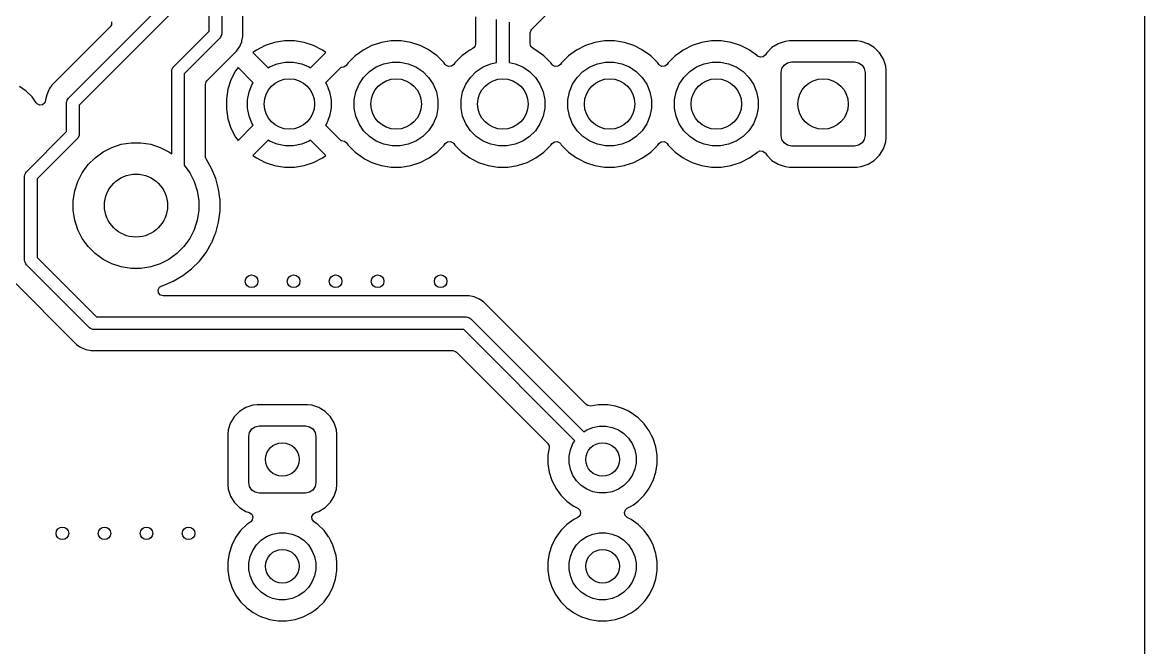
# Model space of a CAD drawing. Extents: x 103 to 241, y -131 to -73.
# Drawn here: x 214.55 to 241.25, y -113.22 to -98.34 of the extents above; entities that cross this region are included whole.
import ezdxf

# ---------------------------------------------------------------- set-up
doc = ezdxf.new("R2010")
doc.units = 0
doc.layers.add('BLACK', color=7, linetype='CONTINUOUS')

msp = doc.modelspace()

# ---------------------------------------------------------------- linework, layer by layer
at = {"layer": 'BLACK', "linetype": 'CONTINUOUS'}
for p, q in [((241.2495, -73.1245), (241.2495, -131.3755)), ((218.990002, -98.547866), (218.990002, -95.641909)), ((219.290002, -95.641909), (219.290002, -98.609998)), ((219.790502, -98.674067), (219.790502, -96.058071)), ((226.666818, -98.503127), (228.755273, -96.414672)), ((215.643934, -100.143934), (217.85, -97.937868)), ((218.106066, -98.106066), (215.9, -100.312132)), ((225.329499, -98.205929), (225.329499, -98.853911)), ((216.635966, -98.444087), (215.244727, -99.835325)), ((216.665222, -98.397659), (216.635966, -98.444087)), ((216.668961, -98.327889), (216.665222, -98.397659)), ((225.829999, -99.297659), (225.829999, -98.270001)), ((226.129999, -98.332133), (226.129999, -99.297659)), ((226.630499, -98.590808), (226.650184, -98.523769)), ((226.650184, -98.523769), (226.666818, -98.503127)), ((218.143934, -99.393934), (218.990002, -98.547866)), ((219.246068, -98.716064), (218.4, -99.562132)), ((219.264723, -98.693333), (219.246068, -98.716064)), ((219.28712, -98.639261), (219.264723, -98.693333)), ((219.290002, -98.609998), (219.28712, -98.639261)), ((219.765503, -98.799742), (219.769031, -98.782004)), ((219.769031, -98.782004), (219.790502, -98.674067)), ((220.781946, -98.782509), (220.54875, -98.819443)), ((221.01805, -98.782509), (220.781946, -98.782509)), ((221.251246, -98.819443), (221.01805, -98.782509)), ((223.321902, -98.782003), (223.08863, -98.818949)), ((223.321907, -98.782003), (223.321902, -98.782003)), ((223.558091, -98.782003), (223.321907, -98.782003)), ((223.558096, -98.782003), (223.558091, -98.782003)), ((223.791367, -98.818949), (223.558096, -98.782003)), ((226.630499, -98.853911), (226.630499, -98.590808)), ((228.401903, -98.782009), (228.168631, -98.818955)), ((228.401908, -98.782009), (228.401903, -98.782009)), ((228.638092, -98.782009), (228.401908, -98.782009)), ((228.638097, -98.782009), (228.638092, -98.782009)), ((228.871368, -98.818955), (228.638097, -98.782009)), ((230.941902, -98.782004), (230.70863, -98.81895)), ((230.941907, -98.782004), (230.941902, -98.782004)), ((231.178091, -98.782004), (230.941907, -98.782004)), ((231.178096, -98.782004), (231.178091, -98.782004)), ((231.411367, -98.81895), (231.178096, -98.782004)), ((232.697199, -98.792505), (232.530667, -98.847689)), ((232.697202, -98.792504), (232.697199, -98.792505)), ((232.79998, -98.782005), (232.697202, -98.792504)), ((232.799997, -98.782004), (232.79998, -98.782005)), ((234.400009, -98.782004), (232.799997, -98.782004)), ((234.502794, -98.792504), (234.400009, -98.782004)), ((234.502796, -98.792505), (234.502794, -98.792504)), ((234.666243, -98.846666), (234.502796, -98.792505)), ((218.936819, -99.733127), (219.645274, -99.024672)), ((219.645274, -99.024672), (219.645279, -99.024667)), ((219.645279, -99.024667), (219.716467, -98.918125)), ((219.716467, -98.918125), (219.717174, -98.91642)), ((219.717174, -98.91642), (219.734537, -98.8745)), ((219.734537, -98.8745), (219.765503, -98.799742)), ((220.113828, -98.999593), (220.030892, -99.059849)), ((220.030892, -99.059849), (220.39445, -99.423407)), ((220.324195, -98.892406), (220.113828, -98.999593)), ((220.54875, -98.819443), (220.324195, -98.892406)), ((221.4758, -98.892406), (221.251245, -98.819443)), ((221.251245, -98.819443), (221.251246, -98.819443)), ((221.405545, -99.423406), (221.769103, -99.059849)), ((221.686172, -98.999596), (221.4758, -98.892406)), ((221.769102, -99.059847), (221.686172, -98.999596)), ((221.769103, -99.059849), (221.769102, -99.059847)), ((222.653565, -98.99916), (222.564531, -99.063848)), ((222.864002, -98.891936), (222.653565, -98.99916)), ((223.08863, -98.818949), (222.864002, -98.891936)), ((224.015995, -98.891936), (223.791367, -98.818949)), ((224.217724, -98.994723), (224.015995, -98.891936)), ((224.226432, -98.99916), (224.217724, -98.994723)), ((224.417509, -99.137986), (224.226432, -98.99916)), ((225.125479, -99.048629), (225.002489, -99.137987)), ((225.193568, -98.999159), (225.125479, -99.048629)), ((225.261795, -98.964395), (225.193568, -98.999159)), ((225.309814, -98.92095), (225.261795, -98.964395)), ((225.329499, -98.853911), (225.309814, -98.92095)), ((226.647407, -98.91642), (226.630499, -98.853911)), ((226.698203, -98.964395), (226.647407, -98.91642)), ((226.766429, -98.999159), (226.698203, -98.964395)), ((226.766431, -98.99916), (226.766429, -98.999159)), ((226.766432, -98.999161), (226.766431, -98.99916)), ((226.957509, -99.137987), (226.766432, -98.999161)), ((227.650047, -99.059847), (227.54249, -99.137992)), ((227.733566, -98.999166), (227.650047, -99.059847)), ((227.944003, -98.891942), (227.733566, -98.999166)), ((228.168631, -98.818955), (227.944003, -98.891942)), ((229.095996, -98.891942), (228.871368, -98.818955)), ((229.297713, -98.994723), (229.095996, -98.891942)), ((229.306433, -98.999166), (229.297713, -98.994723)), ((229.49751, -99.137992), (229.306433, -98.999166)), ((230.205479, -99.048629), (230.082489, -99.137987)), ((230.273565, -98.999161), (230.205479, -99.048629)), ((230.484002, -98.891937), (230.273565, -98.999161)), ((230.70863, -98.81895), (230.484002, -98.891937)), ((231.635995, -98.891937), (231.411367, -98.81895)), ((231.837722, -98.994723), (231.635995, -98.891937)), ((231.846432, -98.999161), (231.837722, -98.994723)), ((232.037509, -99.137987), (231.846432, -98.999161)), ((232.381341, -98.939793), (232.257286, -99.063848)), ((232.530662, -98.847691), (232.381341, -98.939793)), ((232.530667, -98.847689), (232.530662, -98.847691)), ((234.66933, -98.847689), (234.666243, -98.846666)), ((234.669335, -98.847691), (234.66933, -98.847689)), ((234.692887, -98.862218), (234.669335, -98.847691)), ((234.818655, -98.939792), (234.692887, -98.862218)), ((234.942711, -99.063848), (234.818655, -98.939792)), ((220.428601, -99.400588), (220.609713, -99.325569)), ((220.609713, -99.325569), (220.801981, -99.287324)), ((220.801981, -99.287324), (220.998015, -99.287324)), ((220.998015, -99.287324), (221.190283, -99.325569)), ((221.190283, -99.325569), (221.371395, -99.400588)), ((222.295481, -99.304993), (222.252446, -99.364225)), ((222.462486, -99.137988), (222.295481, -99.304993)), ((222.462487, -99.137988), (222.462486, -99.137988)), ((222.462489, -99.137986), (222.462487, -99.137988)), ((222.564531, -99.063848), (222.462489, -99.137986)), ((222.968602, -99.400582), (223.149714, -99.325563)), ((223.149714, -99.325563), (223.341982, -99.287318)), ((223.341982, -99.287318), (223.538016, -99.287318)), ((223.538016, -99.287318), (223.730284, -99.325563)), ((223.730284, -99.325563), (223.911396, -99.400582)), ((224.584516, -99.304993), (224.417509, -99.137986)), ((224.609681, -99.33963), (224.584516, -99.304993)), ((224.835481, -99.304994), (224.810316, -99.339631)), ((225.002486, -99.137989), (224.835481, -99.304994)), ((225.002487, -99.137989), (225.002486, -99.137989)), ((225.002489, -99.137987), (225.002487, -99.137989)), ((225.508602, -99.400583), (225.689714, -99.325564)), ((225.689714, -99.325564), (225.829999, -99.297659)), ((226.129999, -99.297659), (226.270284, -99.325564)), ((226.270284, -99.325564), (226.451396, -99.400583)), ((227.124516, -99.304994), (226.957509, -99.137987)), ((227.149681, -99.339631), (227.124516, -99.304994)), ((227.375482, -99.304999), (227.350318, -99.339635)), ((227.542487, -99.137994), (227.375482, -99.304999)), ((227.542488, -99.137994), (227.542487, -99.137994)), ((227.54249, -99.137992), (227.542488, -99.137994)), ((228.048603, -99.400588), (228.229715, -99.325569)), ((228.229715, -99.325569), (228.421983, -99.287324)), ((228.421983, -99.287324), (228.618017, -99.287324)), ((228.618017, -99.287324), (228.810285, -99.325569)), ((228.810285, -99.325569), (228.991397, -99.400588)), ((229.664517, -99.304999), (229.49751, -99.137992)), ((229.689686, -99.339642), (229.664517, -99.304999)), ((229.915481, -99.304994), (229.890314, -99.339634)), ((230.082486, -99.137989), (229.915481, -99.304994)), ((230.082487, -99.137989), (230.082486, -99.137989)), ((230.082489, -99.137987), (230.082487, -99.137989)), ((230.588602, -99.400583), (230.769714, -99.325564)), ((230.769714, -99.325564), (230.961982, -99.287319)), ((230.961982, -99.287319), (231.158016, -99.287319)), ((231.158016, -99.287319), (231.350284, -99.325564)), ((231.350284, -99.325564), (231.531396, -99.400583)), ((232.037514, -99.137992), (232.037509, -99.137987)), ((232.041213, -99.141151), (232.037514, -99.137992)), ((232.04124, -99.141118), (232.041213, -99.141151)), ((232.042493, -99.142263), (232.04124, -99.141118)), ((232.106575, -99.170107), (232.042493, -99.142263)), ((232.175538, -99.158886), (232.106575, -99.170107)), ((232.227486, -99.112162), (232.175538, -99.158886)), ((232.257286, -99.063848), (232.227486, -99.112162)), ((232.673222, -99.355727), (232.754328, -99.301534)), ((232.754328, -99.301534), (232.849999, -99.282504)), ((232.849999, -99.282504), (234.349999, -99.282504)), ((234.349999, -99.282504), (234.44567, -99.301534)), ((234.44567, -99.301534), (234.526776, -99.355727)), ((235.034813, -99.21317), (234.942711, -99.063848)), ((235.089998, -99.379707), (235.034813, -99.21317)), ((218.1, -99.5), (218.102882, -99.470736)), ((218.1, -101.469174), (218.1, -99.5)), ((218.102882, -99.470736), (218.116925, -99.436833)), ((218.116925, -99.436833), (218.125279, -99.416665)), ((218.125279, -99.416665), (218.143934, -99.393934)), ((218.4, -99.562132), (218.4, -101.738753)), ((219.617082, -99.496339), (219.509895, -99.706706)), ((219.677338, -99.413403), (219.617082, -99.496339)), ((220.040896, -99.77696), (219.677338, -99.413403)), ((220.39445, -99.423407), (220.428601, -99.400588)), ((221.371395, -99.400588), (221.405545, -99.423406)), ((222.122656, -99.413402), (221.759098, -99.776959)), ((222.142402, -99.414956), (222.122656, -99.413402)), ((222.197115, -99.40689), (222.142402, -99.414956)), ((222.252446, -99.364225), (222.197115, -99.40689)), ((222.666989, -99.64811), (222.805606, -99.509493)), ((222.805606, -99.509493), (222.968602, -99.400582)), ((223.911396, -99.400582), (224.074392, -99.509493)), ((224.074392, -99.509493), (224.213009, -99.64811)), ((224.623577, -99.355667), (224.609681, -99.33963)), ((224.685371, -99.388274), (224.623577, -99.355667)), ((224.754985, -99.382296), (224.685371, -99.388274)), ((224.810316, -99.339631), (224.754985, -99.382296)), ((225.206989, -99.648111), (225.345606, -99.509494)), ((225.345606, -99.509494), (225.508602, -99.400583)), ((226.451396, -99.400583), (226.614392, -99.509494)), ((226.614392, -99.509494), (226.753009, -99.648111)), ((227.149683, -99.339634), (227.149681, -99.339631)), ((227.163579, -99.355671), (227.149683, -99.339634)), ((227.225374, -99.388278), (227.163579, -99.355671)), ((227.294987, -99.3823), (227.225374, -99.388278)), ((227.350318, -99.339635), (227.294987, -99.3823)), ((227.74699, -99.648116), (227.885607, -99.509499)), ((227.885607, -99.509499), (228.048603, -99.400588)), ((228.991397, -99.400588), (229.154393, -99.509499)), ((229.154393, -99.509499), (229.29301, -99.648116)), ((229.703575, -99.35567), (229.689686, -99.339642)), ((229.76537, -99.388277), (229.703575, -99.35567)), ((229.834983, -99.382299), (229.76537, -99.388277)), ((229.890314, -99.339634), (229.834983, -99.382299)), ((230.286989, -99.648111), (230.425606, -99.509494)), ((230.425606, -99.509494), (230.588602, -99.400583)), ((231.531396, -99.400583), (231.694392, -99.509494)), ((231.694392, -99.509494), (231.833009, -99.648111)), ((232.599999, -99.532504), (232.619029, -99.436833)), ((232.599999, -101.032504), (232.599999, -99.532504)), ((232.619029, -99.436833), (232.673222, -99.355727)), ((234.526776, -99.355727), (234.580969, -99.436833)), ((234.580969, -99.436833), (234.599999, -99.532504)), ((234.599999, -99.532504), (234.599999, -101.032504)), ((235.100498, -99.482496), (235.089998, -99.379707)), ((235.100499, -101.082513), (235.100498, -99.482496)), ((214.637781, -99.97286), (214.47392, -99.863371)), ((215.244721, -99.835332), (215.191711, -99.914668)), ((215.244727, -99.835325), (215.244721, -99.835332)), ((218.9005, -99.820808), (218.920185, -99.753769)), ((218.9005, -101.524523), (218.9005, -99.820808)), ((218.920185, -99.753769), (218.936819, -99.733127)), ((219.509895, -99.706706), (219.436932, -99.931261)), ((219.943058, -99.992224), (220.018077, -99.811112)), ((220.018077, -99.811112), (220.040896, -99.77696)), ((221.759098, -99.776959), (221.781919, -99.811112)), ((221.781919, -99.811112), (221.856938, -99.992224)), ((222.483059, -99.992218), (222.558078, -99.811106)), ((222.558078, -99.811106), (222.666989, -99.64811)), ((224.213009, -99.64811), (224.32192, -99.811106)), ((224.32192, -99.811106), (224.396939, -99.992218)), ((225.023059, -99.992219), (225.098078, -99.811107)), ((225.098078, -99.811107), (225.206989, -99.648111)), ((226.753009, -99.648111), (226.86192, -99.811107)), ((226.86192, -99.811107), (226.936939, -99.992219)), ((227.56306, -99.992224), (227.638079, -99.811112)), ((227.638079, -99.811112), (227.74699, -99.648116)), ((229.29301, -99.648116), (229.401921, -99.811112)), ((229.401921, -99.811112), (229.47694, -99.992224)), ((230.103059, -99.992219), (230.178078, -99.811107)), ((230.178078, -99.811107), (230.286989, -99.648111)), ((231.833009, -99.648111), (231.94192, -99.811107)), ((231.94192, -99.811107), (232.016939, -99.992219)), ((214.637785, -99.972863), (214.637781, -99.97286)), ((214.777136, -100.112214), (214.637785, -99.972863)), ((214.777139, -100.112218), (214.777136, -100.112214)), ((214.872398, -100.254782), (214.777139, -100.112218)), ((215.124497, -100.060261), (215.099499, -100.185928)), ((215.124499, -100.060255), (215.124497, -100.060261)), ((215.173534, -99.941874), (215.124499, -100.060255)), ((215.191712, -99.914669), (215.173534, -99.941874)), ((215.191711, -99.914668), (215.191712, -99.914669)), ((219.436932, -99.931261), (219.399998, -100.164456)), ((219.904813, -100.184492), (219.943058, -99.992224)), ((221.856938, -99.992224), (221.895183, -100.184492)), ((222.444814, -100.184486), (222.483059, -99.992218)), ((224.396939, -99.992218), (224.435184, -100.184486)), ((224.984814, -100.184487), (225.023059, -99.992219)), ((226.936939, -99.992219), (226.975184, -100.184487)), ((227.524815, -100.184492), (227.56306, -99.992224)), ((229.47694, -99.992224), (229.515185, -100.184492)), ((230.064814, -100.184487), (230.103059, -99.992219)), ((232.016939, -99.992219), (232.055184, -100.184487)), ((214.894297, -100.279604), (214.872398, -100.254782)), ((214.957853, -100.308629), (214.894297, -100.279604)), ((215.027011, -100.298685), (214.957853, -100.308629)), ((215.079815, -100.25293), (215.027011, -100.298685)), ((215.097742, -100.191876), (215.079815, -100.25293)), ((215.098903, -100.191991), (215.097742, -100.191876)), ((215.099499, -100.185928), (215.098903, -100.191991)), ((215.6, -100.25), (215.602882, -100.220736)), ((215.6, -100.937868), (215.6, -100.25)), ((215.602882, -100.220736), (215.614789, -100.191991)), ((215.614789, -100.191991), (215.625279, -100.166665)), ((215.625279, -100.166665), (215.643934, -100.143934)), ((215.9, -100.312132), (215.9, -101)), ((219.399998, -100.164456), (219.399998, -100.400561)), ((219.904813, -100.380526), (219.904813, -100.184492)), ((219.943058, -100.572794), (219.904813, -100.380526)), ((221.895183, -100.380526), (221.856938, -100.572794)), ((221.895183, -100.184492), (221.895183, -100.380526)), ((222.444814, -100.38052), (222.444814, -100.184486)), ((222.483059, -100.572788), (222.444814, -100.38052)), ((224.435184, -100.38052), (224.396939, -100.572788)), ((224.435184, -100.184486), (224.435184, -100.38052)), ((224.984814, -100.380521), (224.984814, -100.184487)), ((225.023059, -100.572789), (224.984814, -100.380521)), ((226.975184, -100.380521), (226.936939, -100.572789)), ((226.975184, -100.184487), (226.975184, -100.380521)), ((227.524815, -100.380526), (227.524815, -100.184492)), ((227.56306, -100.572794), (227.524815, -100.380526)), ((229.515185, -100.380526), (229.47694, -100.572794)), ((229.515185, -100.184492), (229.515185, -100.380526)), ((230.064814, -100.380521), (230.064814, -100.184487)), ((230.103059, -100.572789), (230.064814, -100.380521)), ((232.055184, -100.380521), (232.016939, -100.572789)), ((232.055184, -100.184487), (232.055184, -100.380521)), ((219.399998, -100.400561), (219.436932, -100.633756)), ((219.436932, -100.633756), (219.509895, -100.858311)), ((220.018077, -100.753906), (219.943058, -100.572794)), ((221.856938, -100.572794), (221.781919, -100.753906)), ((222.558078, -100.7539), (222.483059, -100.572788)), ((224.396939, -100.572788), (224.32192, -100.7539)), ((225.098078, -100.753901), (225.023059, -100.572789)), ((226.936939, -100.572789), (226.86192, -100.753901)), ((227.638079, -100.753906), (227.56306, -100.572794)), ((229.47694, -100.572794), (229.401921, -100.753906)), ((230.178078, -100.753901), (230.103059, -100.572789)), ((232.016939, -100.572789), (231.94192, -100.753901)), ((219.509895, -100.858311), (219.617085, -101.068683)), ((219.677338, -101.151614), (220.040895, -100.788056)), ((220.040895, -100.788056), (220.018077, -100.753906)), ((221.781919, -100.753906), (221.759099, -100.788057)), ((221.759099, -100.788057), (222.122655, -101.151613)), ((222.666989, -100.916896), (222.558078, -100.7539)), ((222.805606, -101.055513), (222.666989, -100.916896)), ((224.213009, -100.916896), (224.074392, -101.055513)), ((224.32192, -100.7539), (224.213009, -100.916896)), ((225.206989, -100.916897), (225.098078, -100.753901)), ((225.345606, -101.055514), (225.206989, -100.916897)), ((226.753009, -100.916897), (226.614392, -101.055514)), ((226.86192, -100.753901), (226.753009, -100.916897)), ((227.74699, -100.916902), (227.638079, -100.753906)), ((227.885607, -101.055519), (227.74699, -100.916902)), ((229.29301, -100.916902), (229.154393, -101.055519)), ((229.401921, -100.753906), (229.29301, -100.916902)), ((230.286989, -100.916897), (230.178078, -100.753901)), ((230.425606, -101.055514), (230.286989, -100.916897)), ((231.833009, -100.916897), (231.694392, -101.055514)), ((231.94192, -100.753901), (231.833009, -100.916897)), ((214.643934, -101.893934), (215.6, -100.937868)), ((215.856066, -101.106066), (214.9, -102.062132)), ((215.874721, -101.083335), (215.856066, -101.106066)), ((215.893474, -101.03806), (215.874721, -101.083335)), ((215.897118, -101.029264), (215.893474, -101.03806)), ((215.9, -101), (215.897118, -101.029264)), ((219.617085, -101.068683), (219.677336, -101.151613)), ((219.677336, -101.151613), (219.677338, -101.151614)), ((220.394448, -101.141609), (220.030891, -101.505167)), ((220.428601, -101.16443), (220.394448, -101.141609)), ((220.609713, -101.239449), (220.428601, -101.16443)), ((221.371395, -101.16443), (221.190283, -101.239449)), ((221.405546, -101.14161), (221.371395, -101.16443)), ((221.769103, -101.505167), (221.405546, -101.14161)), ((222.122655, -101.151613), (222.142407, -101.150059)), ((222.142407, -101.150059), (222.210785, -101.164423)), ((222.210785, -101.164423), (222.252453, -101.200789)), ((222.968602, -101.164424), (222.805606, -101.055513)), ((223.149714, -101.239443), (222.968602, -101.164424)), ((223.911396, -101.164424), (223.730284, -101.239443)), ((224.074392, -101.055513), (223.911396, -101.164424)), ((224.60968, -101.225377), (224.665007, -101.182712)), ((224.665007, -101.182712), (224.73462, -101.176731)), ((224.73462, -101.176731), (224.796416, -101.209335)), ((225.508602, -101.164425), (225.345606, -101.055514)), ((225.689714, -101.239444), (225.508602, -101.164425)), ((226.451396, -101.164425), (226.270284, -101.239444)), ((226.614392, -101.055514), (226.451396, -101.164425)), ((227.149678, -101.225381), (227.205005, -101.182714)), ((227.205005, -101.182714), (227.274618, -101.176733)), ((227.274618, -101.176733), (227.336414, -101.209337)), ((228.048603, -101.16443), (227.885607, -101.055519)), ((228.229715, -101.239449), (228.048603, -101.16443)), ((228.991397, -101.16443), (228.810285, -101.239449)), ((229.154393, -101.055519), (228.991397, -101.16443)), ((229.689684, -101.225379), (229.745011, -101.182714)), ((229.745011, -101.182714), (229.814625, -101.176734)), ((229.814625, -101.176734), (229.87642, -101.20934)), ((230.588602, -101.164425), (230.425606, -101.055514)), ((230.769714, -101.239444), (230.588602, -101.164425)), ((231.531396, -101.164425), (231.350284, -101.239444)), ((231.694392, -101.055514), (231.531396, -101.164425)), ((232.619029, -101.128175), (232.599999, -101.032504)), ((232.673222, -101.209281), (232.619029, -101.128175)), ((234.580969, -101.128175), (234.526776, -101.209281)), ((234.599999, -101.032504), (234.580969, -101.128175)), ((235.034813, -101.351838), (235.089998, -101.185301)), ((235.089998, -101.185301), (235.100499, -101.082513)), ((216.275828, -101.559391), (216.466252, -101.42104)), ((216.466252, -101.42104), (216.675975, -101.314181)), ((216.675975, -101.314181), (216.899832, -101.241445)), ((216.899832, -101.241445), (217.132311, -101.204624)), ((217.132311, -101.204624), (217.367689, -101.204624)), ((217.367689, -101.204624), (217.600168, -101.241445)), ((217.600168, -101.241445), (217.824025, -101.314181)), ((217.824025, -101.314181), (218.033748, -101.42104)), ((218.033748, -101.42104), (218.1, -101.469174)), ((220.801981, -101.277694), (220.609713, -101.239449)), ((220.998015, -101.277694), (220.801981, -101.277694)), ((221.190283, -101.239449), (220.998015, -101.277694)), ((222.252453, -101.200789), (222.295482, -101.260013)), ((222.295482, -101.260013), (222.462489, -101.42702)), ((222.462489, -101.42702), (222.653566, -101.565846)), ((223.341982, -101.277688), (223.149714, -101.239443)), ((223.538016, -101.277688), (223.341982, -101.277688)), ((223.730284, -101.239443), (223.538016, -101.277688)), ((224.226432, -101.565846), (224.417509, -101.42702)), ((224.417509, -101.42702), (224.584516, -101.260013)), ((224.584516, -101.260013), (224.60968, -101.225377)), ((224.796416, -101.209335), (224.810315, -101.225375)), ((224.810315, -101.225375), (224.83548, -101.260012)), ((224.83548, -101.260012), (224.835482, -101.260014)), ((224.835482, -101.260014), (225.002489, -101.427021)), ((225.002489, -101.427021), (225.193566, -101.565847)), ((225.881982, -101.277689), (225.689714, -101.239444)), ((226.078016, -101.277689), (225.881982, -101.277689)), ((226.270284, -101.239444), (226.078016, -101.277689)), ((226.766432, -101.565847), (226.957509, -101.427021)), ((226.957509, -101.427021), (227.124516, -101.260014)), ((227.124516, -101.260014), (227.149678, -101.225381)), ((227.336414, -101.209337), (227.350314, -101.225378)), ((227.350314, -101.225378), (227.36919, -101.251357)), ((227.36919, -101.251357), (227.375483, -101.260019)), ((227.375483, -101.260019), (227.54249, -101.427026)), ((227.54249, -101.427026), (227.733567, -101.565852)), ((228.421983, -101.277694), (228.229715, -101.239449)), ((228.618017, -101.277694), (228.421983, -101.277694)), ((228.810285, -101.239449), (228.618017, -101.277694)), ((229.306433, -101.565852), (229.49751, -101.427026)), ((229.49751, -101.427026), (229.664517, -101.260019)), ((229.664517, -101.260019), (229.689684, -101.225379)), ((229.87642, -101.20934), (229.890315, -101.225375)), ((229.890315, -101.225375), (229.915482, -101.260014)), ((229.915482, -101.260014), (230.082489, -101.427021)), ((230.082489, -101.427021), (230.273566, -101.565847)), ((230.961982, -101.277689), (230.769714, -101.239444)), ((231.158016, -101.277689), (230.961982, -101.277689)), ((231.350284, -101.239444), (231.158016, -101.277689)), ((231.846432, -101.565847), (232.037509, -101.427021)), ((232.037509, -101.427021), (232.037515, -101.427015)), ((232.037515, -101.427015), (232.04122, -101.423852)), ((232.04122, -101.423852), (232.042783, -101.425683)), ((232.042783, -101.425683), (232.095291, -101.396843)), ((232.095291, -101.396843), (232.164995, -101.401656)), ((232.164995, -101.401656), (232.221031, -101.443389)), ((232.221031, -101.443389), (232.227486, -101.452846)), ((232.227486, -101.452846), (232.257286, -101.501159)), ((232.754328, -101.263474), (232.673222, -101.209281)), ((232.849999, -101.282504), (232.754328, -101.263474)), ((234.349999, -101.282504), (232.849999, -101.282504)), ((234.44567, -101.263474), (234.349999, -101.282504)), ((234.526776, -101.209281), (234.44567, -101.263474)), ((234.942711, -101.50116), (235.034813, -101.351838)), ((215.97104, -101.916252), (216.109391, -101.725828)), ((216.109391, -101.725828), (216.275828, -101.559391)), ((218.905523, -101.559458), (218.9005, -101.524523)), ((218.912963, -101.571035), (218.905523, -101.559458)), ((218.917113, -101.586522), (218.912963, -101.571035)), ((219.048037, -101.813292), (218.917113, -101.586522)), ((220.030891, -101.505167), (220.113826, -101.565423)), ((220.113826, -101.565423), (220.324195, -101.672611)), ((220.324195, -101.672611), (220.54875, -101.745574)), ((221.251245, -101.745574), (221.4758, -101.672611)), ((221.4758, -101.672611), (221.686161, -101.565427)), ((221.686161, -101.565427), (221.686167, -101.565423)), ((221.686167, -101.565423), (221.769102, -101.505167)), ((221.769102, -101.505167), (221.769103, -101.505167)), ((222.653566, -101.565846), (222.707008, -101.593076)), ((222.707008, -101.593076), (222.864002, -101.673069)), ((222.864002, -101.673069), (222.864004, -101.673069)), ((222.864004, -101.673069), (222.864007, -101.673071)), ((222.864007, -101.673071), (222.983969, -101.712049)), ((222.983969, -101.712049), (223.08863, -101.746056)), ((223.79285, -101.745574), (224.015991, -101.673071)), ((224.015991, -101.673071), (224.226432, -101.565846)), ((225.193566, -101.565847), (225.247006, -101.593076)), ((225.247006, -101.593076), (225.404002, -101.67307)), ((225.404002, -101.67307), (225.404004, -101.67307)), ((225.404004, -101.67307), (225.404007, -101.673072)), ((225.404007, -101.673072), (225.523965, -101.712049)), ((225.523965, -101.712049), (225.62863, -101.746057)), ((226.351526, -101.739507), (226.555991, -101.673072)), ((226.555991, -101.673072), (226.766432, -101.565847)), ((227.733567, -101.565852), (227.797723, -101.598541)), ((227.797723, -101.598541), (227.944003, -101.673075)), ((227.944003, -101.673075), (227.944005, -101.673075)), ((227.944005, -101.673075), (227.944008, -101.673077)), ((227.944008, -101.673077), (227.96911, -101.681233)), ((227.96911, -101.681233), (228.168631, -101.746062)), ((228.891542, -101.739507), (229.095992, -101.673077)), ((229.095992, -101.673077), (229.306433, -101.565852)), ((230.273566, -101.565847), (230.327006, -101.593076)), ((230.327006, -101.593076), (230.484002, -101.67307)), ((230.484002, -101.67307), (230.484004, -101.67307)), ((230.484004, -101.67307), (230.484007, -101.673072)), ((230.484007, -101.673072), (230.603965, -101.712049)), ((230.603965, -101.712049), (230.70863, -101.746057)), ((231.431526, -101.739507), (231.635991, -101.673072)), ((231.635991, -101.673072), (231.846432, -101.565847)), ((232.257286, -101.501159), (232.257287, -101.50116)), ((232.257287, -101.50116), (232.381343, -101.625216)), ((232.381343, -101.625216), (232.530665, -101.717318)), ((232.530665, -101.717318), (232.697202, -101.772503)), ((234.502796, -101.772503), (234.669333, -101.717318)), ((234.669333, -101.717318), (234.818655, -101.625216)), ((234.818655, -101.625216), (234.942711, -101.50116)), ((214.6, -102), (214.602882, -101.970736)), ((214.6, -104), (214.6, -102)), ((214.602882, -101.970736), (214.6173, -101.935928)), ((214.6173, -101.935928), (214.625279, -101.916665)), ((214.625279, -101.916665), (214.643934, -101.893934)), ((215.864181, -102.125975), (215.97104, -101.916252)), ((218.4, -101.738753), (218.52896, -101.916252)), ((218.52896, -101.916252), (218.635819, -102.125975)), ((219.048046, -101.813309), (219.048037, -101.813292)), ((219.148394, -102.055571), (219.048046, -101.813309)), ((220.54875, -101.745574), (220.548749, -101.745574)), ((220.548749, -101.745574), (220.781946, -101.782509)), ((220.781946, -101.782509), (221.01805, -101.782509)), ((221.01805, -101.782509), (221.251245, -101.745574)), ((223.08863, -101.746056), (223.321902, -101.783003)), ((223.321902, -101.783003), (223.321907, -101.783003)), ((223.321907, -101.783003), (223.558096, -101.783003)), ((223.558096, -101.783003), (223.791367, -101.746056)), ((223.791367, -101.746056), (223.79285, -101.745574)), ((225.62863, -101.746057), (225.861902, -101.783004)), ((225.861902, -101.783004), (225.861907, -101.783004)), ((225.861907, -101.783004), (226.098096, -101.783004)), ((226.098096, -101.783004), (226.331367, -101.746057)), ((226.331367, -101.746057), (226.351526, -101.739507)), ((228.168631, -101.746062), (228.401903, -101.783009)), ((228.401903, -101.783009), (228.401908, -101.783009)), ((228.401908, -101.783009), (228.638097, -101.783009)), ((228.638097, -101.783009), (228.871368, -101.746062)), ((228.871368, -101.746062), (228.891542, -101.739507)), ((230.70863, -101.746057), (230.941902, -101.783004)), ((230.941902, -101.783004), (230.941907, -101.783004)), ((230.941907, -101.783004), (231.178096, -101.783004)), ((231.178096, -101.783004), (231.411367, -101.746057)), ((231.411367, -101.746057), (231.431526, -101.739507)), ((232.697202, -101.772503), (232.79999, -101.783004)), ((232.79999, -101.783004), (234.400007, -101.783003)), ((234.400007, -101.783003), (234.502796, -101.772503)), ((214.9, -102.062132), (214.9, -103.937868)), ((215.791445, -102.349832), (215.864181, -102.125975)), ((218.635819, -102.125975), (218.708555, -102.349832)), ((219.148398, -102.055581), (219.148394, -102.055571)), ((219.21627, -102.308884), (219.148398, -102.055581)), ((215.754624, -102.582311), (215.791445, -102.349832)), ((218.708555, -102.349832), (218.745376, -102.582311)), ((219.2505, -102.56888), (219.21627, -102.308884)), ((215.754624, -102.817689), (215.754624, -102.582311)), ((218.745376, -102.582311), (218.745376, -102.817689)), ((219.2505, -102.83112), (219.2505, -102.56888)), ((215.791445, -103.050168), (215.754624, -102.817689)), ((215.864181, -103.274025), (215.791445, -103.050168)), ((218.708555, -103.050168), (218.635819, -103.274025)), ((218.745376, -102.817689), (218.708555, -103.050168)), ((219.21627, -103.091116), (219.2505, -102.83112)), ((215.97104, -103.483748), (215.864181, -103.274025)), ((218.635819, -103.274025), (218.52896, -103.483748)), ((219.148398, -103.344419), (219.21627, -103.091116)), ((216.109391, -103.674172), (215.97104, -103.483748)), ((218.52896, -103.483748), (218.390609, -103.674172)), ((218.916924, -103.813803), (219.048043, -103.586697)), ((219.048043, -103.586697), (219.052831, -103.575139)), ((219.052831, -103.575139), (219.128651, -103.392093)), ((219.128651, -103.392093), (219.148398, -103.344419)), ((216.275828, -103.840609), (216.109391, -103.674172)), ((216.466252, -103.97896), (216.275828, -103.840609)), ((218.224172, -103.840609), (218.033748, -103.97896)), ((218.390609, -103.674172), (218.224172, -103.840609)), ((218.757282, -104.021851), (218.916924, -103.813803)), ((214.602882, -104.029264), (214.6, -104)), ((214.608882, -104.043748), (214.602882, -104.029264)), ((214.625279, -104.083335), (214.608882, -104.043748)), ((214.643934, -104.106066), (214.625279, -104.083335)), ((216.143934, -105.606066), (214.643934, -104.106066)), ((214.9, -103.937868), (216.312132, -105.35)), ((216.675975, -104.085819), (216.466252, -103.97896)), ((216.899832, -104.158555), (216.675975, -104.085819)), ((217.824025, -104.085819), (217.600168, -104.158555)), ((218.033748, -103.97896), (217.824025, -104.085819)), ((218.57186, -104.207274), (218.757274, -104.02186)), ((218.757274, -104.02186), (218.757277, -104.021855)), ((218.757277, -104.021855), (218.757282, -104.021851)), ((217.132311, -104.195376), (216.899832, -104.158555)), ((217.367689, -104.195376), (217.132311, -104.195376)), ((217.600168, -104.158555), (217.367689, -104.195376)), ((218.136697, -104.498043), (218.363803, -104.366924)), ((218.363803, -104.366924), (218.571851, -104.207282)), ((218.571851, -104.207282), (218.571855, -104.207277)), ((218.571855, -104.207277), (218.57186, -104.207274)), ((214.244726, -104.414673), (215.835327, -106.005274)), ((217.776428, -104.707853), (217.805453, -104.644297)), ((217.805453, -104.644297), (217.864231, -104.606523)), ((217.864231, -104.606523), (217.867027, -104.605737)), ((217.867027, -104.605737), (217.894419, -104.598398)), ((217.894419, -104.598398), (218.136697, -104.498043)), ((217.786372, -104.777011), (217.776428, -104.707853)), ((217.832127, -104.829815), (217.786372, -104.777011)), ((217.899166, -104.8495), (217.832127, -104.829815)), ((225.174069, -104.8495), (217.899166, -104.8495)), ((225.174071, -104.8495), (225.174069, -104.8495)), ((225.299738, -104.874497), (225.174071, -104.8495)), ((225.299744, -104.874499), (225.299738, -104.874497)), ((225.418127, -104.923535), (225.299744, -104.874499)), ((225.423199, -104.926924), (225.418127, -104.923535)), ((225.524673, -104.994726), (225.423199, -104.926924)), ((225.524674, -104.994727), (225.524673, -104.994726)), ((227.965308, -107.435362), (225.524674, -104.994727)), ((216.312132, -105.35), (225.11, -105.35)), ((225.11, -105.35), (225.139264, -105.352882)), ((225.139264, -105.352882), (225.161083, -105.36192)), ((225.161083, -105.36192), (225.193335, -105.375279)), ((225.193335, -105.375279), (225.216066, -105.393934)), ((225.216066, -105.393934), (227.905673, -108.083541)), ((216.166664, -105.624721), (216.143934, -105.606066)), ((216.204899, -105.640557), (216.166664, -105.624721)), ((216.220736, -105.647118), (216.204899, -105.640557)), ((216.25, -105.65), (216.220736, -105.647118)), ((225.047868, -105.65), (216.25, -105.65)), ((227.693541, -108.295673), (225.047868, -105.65)), ((215.835327, -106.005274), (215.83533, -106.005276)), ((215.83533, -106.005276), (215.914428, -106.058127)), ((215.914428, -106.058127), (215.941873, -106.076465)), ((215.941873, -106.076465), (216.060256, -106.125501)), ((216.060256, -106.125501), (216.06026, -106.125501)), ((216.06026, -106.125501), (216.060261, -106.125502)), ((216.060261, -106.125502), (216.185928, -106.1505)), ((216.185928, -106.1505), (216.185931, -106.1505)), ((216.185931, -106.1505), (224.789192, -106.1505)), ((224.789192, -106.1505), (224.856231, -106.170185)), ((224.856231, -106.170185), (224.876873, -106.186819)), ((224.876873, -106.186819), (227.045362, -108.355308)), ((219.713842, -107.599789), (219.589789, -107.723842)), ((219.863163, -107.507687), (219.713842, -107.599789)), ((219.863168, -107.507685), (219.863163, -107.507687)), ((220.0297, -107.452501), (219.863168, -107.507685)), ((220.029703, -107.4525), (220.0297, -107.452501)), ((220.132481, -107.442001), (220.029703, -107.4525)), ((220.132498, -107.442), (220.132481, -107.442001)), ((221.33251, -107.442), (220.132498, -107.442)), ((221.435295, -107.4525), (221.33251, -107.442)), ((221.435297, -107.452501), (221.435295, -107.4525)), ((221.578998, -107.500119), (221.435297, -107.452501)), ((221.601831, -107.507685), (221.578998, -107.500119)), ((221.601836, -107.507687), (221.601831, -107.507685)), ((221.649814, -107.53728), (221.601836, -107.507687)), ((221.751156, -107.599788), (221.649814, -107.53728)), ((221.875212, -107.723844), (221.751156, -107.599788)), ((228.003093, -107.461199), (227.965308, -107.435362)), ((228.072386, -107.470154), (228.003093, -107.461199)), ((228.250148, -107.442), (228.072386, -107.470154)), ((228.454852, -107.442), (228.250148, -107.442)), ((228.474241, -107.445071), (228.454852, -107.442)), ((228.657034, -107.474022), (228.474241, -107.445071)), ((228.851723, -107.537281), (228.657034, -107.474022)), ((228.966575, -107.595802), (228.851723, -107.537281)), ((229.03411, -107.630213), (228.966575, -107.595802)), ((219.497685, -107.873168), (219.492404, -107.889105)), ((219.497687, -107.873163), (219.497685, -107.873168)), ((219.589789, -107.723842), (219.497687, -107.873163)), ((221.967314, -107.873166), (221.875212, -107.723844)), ((222.022499, -108.039703), (221.967314, -107.873166)), ((229.034112, -107.630214), (229.03411, -107.630213)), ((229.034113, -107.630215), (229.034112, -107.630214)), ((229.199713, -107.750528), (229.034113, -107.630215)), ((229.344471, -107.895286), (229.199713, -107.750528)), ((219.4425, -108.039704), (219.432, -108.142483)), ((219.442501, -108.039704), (219.4425, -108.039704)), ((219.492404, -107.889105), (219.442501, -108.039703)), ((219.442501, -108.039703), (219.442501, -108.039704)), ((219.9325, -108.1925), (219.95153, -108.096829)), ((219.95153, -108.096829), (220.005723, -108.015723)), ((220.005723, -108.015723), (220.086829, -107.96153)), ((220.086829, -107.96153), (220.1825, -107.9425)), ((220.1825, -107.9425), (221.2825, -107.9425)), ((221.2825, -107.9425), (221.378171, -107.96153)), ((221.378171, -107.96153), (221.459277, -108.015723)), ((221.459277, -108.015723), (221.51347, -108.096829)), ((221.51347, -108.096829), (221.5325, -108.1925)), ((222.032999, -108.142492), (222.022499, -108.039703)), ((227.905673, -108.083541), (227.975383, -108.036963)), ((227.975383, -108.036963), (228.120272, -107.976948)), ((228.120272, -107.976948), (228.274086, -107.946352)), ((228.274086, -107.946352), (228.430914, -107.946352)), ((228.430914, -107.946352), (228.584728, -107.976948)), ((228.584728, -107.976948), (228.729617, -108.036963)), ((228.729617, -108.036963), (228.860015, -108.124092)), ((228.860015, -108.124092), (228.970908, -108.234985)), ((229.41568, -107.993299), (229.344471, -107.895286)), ((229.464787, -108.06089), (229.41568, -107.993299)), ((229.520091, -108.169431), (229.464787, -108.06089)), ((219.432, -108.142483), (219.432, -109.342501)), ((219.9325, -109.2925), (219.9325, -108.1925)), ((221.5325, -108.1925), (221.5325, -109.2925)), ((222.033, -109.342509), (222.032999, -108.142492)), ((227.045362, -108.355308), (227.078847, -108.416631)), ((227.586948, -108.510272), (227.646963, -108.365383)), ((227.646963, -108.365383), (227.693541, -108.295673)), ((228.970908, -108.234985), (229.058037, -108.365383)), ((229.058037, -108.365383), (229.118052, -108.510272)), ((229.557718, -108.243276), (229.520091, -108.169431)), ((229.557718, -108.243278), (229.557718, -108.243276)), ((229.55772, -108.243281), (229.557718, -108.243278)), ((229.620977, -108.437966), (229.55772, -108.243281)), ((227.080154, -108.462386), (227.052, -108.640147)), ((227.052, -108.640147), (227.052, -108.844851)), ((227.078847, -108.416631), (227.080154, -108.462386)), ((227.556352, -108.664086), (227.586948, -108.510272)), ((227.556352, -108.820914), (227.556352, -108.664086)), ((229.118052, -108.510272), (229.148648, -108.664086)), ((229.148648, -108.664086), (229.148648, -108.820914)), ((229.653, -108.640148), (229.620977, -108.437966)), ((229.653, -108.844852), (229.653, -108.640148)), ((227.052, -108.844851), (227.084022, -109.047034)), ((227.586948, -108.974728), (227.556352, -108.820914)), ((229.148648, -108.820914), (229.118052, -108.974728)), ((229.620977, -109.047034), (229.653, -108.844852)), ((227.084022, -109.047034), (227.147281, -109.241723)), ((227.646963, -109.119617), (227.586948, -108.974728)), ((227.734092, -109.250015), (227.646963, -109.119617)), ((229.058037, -109.119617), (228.970908, -109.250015)), ((229.118052, -108.974728), (229.058037, -109.119617)), ((229.55772, -109.241719), (229.620977, -109.047034)), ((219.432, -109.342501), (219.432001, -109.342518)), ((219.432001, -109.342518), (219.4425, -109.445296)), ((219.4425, -109.445296), (219.442501, -109.445299)), ((219.442501, -109.445299), (219.497685, -109.611831)), ((219.95153, -109.388171), (219.9325, -109.2925)), ((220.005723, -109.469277), (219.95153, -109.388171)), ((220.086829, -109.52347), (220.005723, -109.469277)), ((221.459277, -109.469277), (221.378171, -109.52347)), ((221.51347, -109.388171), (221.459277, -109.469277)), ((221.5325, -109.2925), (221.51347, -109.388171)), ((221.967314, -109.611834), (222.022499, -109.445297)), ((222.022499, -109.445297), (222.033, -109.342509)), ((227.147281, -109.241723), (227.198635, -109.342509)), ((227.198635, -109.342509), (227.237289, -109.418372)), ((227.237289, -109.418372), (227.240215, -109.424113)), ((227.240215, -109.424113), (227.360528, -109.589713)), ((227.844985, -109.360908), (227.734092, -109.250015)), ((227.975383, -109.448037), (227.844985, -109.360908)), ((228.120272, -109.508052), (227.975383, -109.448037)), ((228.729617, -109.448037), (228.584728, -109.508052)), ((228.860015, -109.360908), (228.729617, -109.448037)), ((228.970908, -109.250015), (228.860015, -109.360908)), ((229.410069, -109.499423), (229.464787, -109.42411)), ((229.464787, -109.42411), (229.55772, -109.241719)), ((219.497685, -109.611831), (219.497687, -109.611836)), ((219.497687, -109.611836), (219.498632, -109.613368)), ((219.498632, -109.613368), (219.589788, -109.761156)), ((220.1825, -109.5425), (220.086829, -109.52347)), ((221.2825, -109.5425), (220.1825, -109.5425)), ((221.378171, -109.52347), (221.2825, -109.5425)), ((221.875212, -109.761156), (221.967314, -109.611834)), ((227.360528, -109.589713), (227.505286, -109.734471)), ((227.505286, -109.734471), (227.631909, -109.826466)), ((228.274086, -109.538648), (228.120272, -109.508052)), ((228.430914, -109.538648), (228.274086, -109.538648)), ((228.584728, -109.508052), (228.430914, -109.538648)), ((229.085158, -109.817699), (229.199713, -109.734471)), ((229.199713, -109.734471), (229.199715, -109.734468)), ((229.199715, -109.734468), (229.199719, -109.734466)), ((229.199719, -109.734466), (229.344466, -109.589719)), ((229.344466, -109.589719), (229.344468, -109.589715)), ((229.344468, -109.589715), (229.344471, -109.589713)), ((229.344471, -109.589713), (229.410069, -109.499423)), ((219.589788, -109.761156), (219.713844, -109.885212)), ((219.713844, -109.885212), (219.863166, -109.977314)), ((219.863166, -109.977314), (219.94507, -110.004454)), ((219.94507, -110.004454), (220.002515, -110.044227)), ((221.470008, -110.03574), (221.519926, -110.004455)), ((221.519926, -110.004455), (221.601834, -109.977314)), ((221.601834, -109.977314), (221.751156, -109.885212)), ((221.751156, -109.885212), (221.875212, -109.761156)), ((227.631909, -109.826466), (227.67089, -109.854787)), ((227.67089, -109.854787), (227.760607, -109.9005)), ((227.760607, -109.9005), (227.76358, -109.902015)), ((227.76358, -109.902015), (227.814376, -109.94999)), ((227.814376, -109.94999), (227.831171, -110.017811)), ((228.873828, -110.00719), (228.896365, -109.941055)), ((228.890623, -110.075011), (228.873828, -110.00719)), ((228.896365, -109.941055), (228.941417, -109.902016)), ((228.941417, -109.902016), (229.03411, -109.854787)), ((229.03411, -109.854787), (229.085158, -109.817699)), ((219.978951, -110.222478), (219.885287, -110.290528)), ((220.017023, -110.177518), (219.978951, -110.222478)), ((220.002515, -110.044227), (220.029338, -110.108743)), ((220.029338, -110.108743), (220.017023, -110.177518)), ((221.437403, -110.097536), (221.470008, -110.03574)), ((221.443382, -110.167149), (221.437403, -110.097536)), ((221.486047, -110.222478), (221.443382, -110.167149)), ((221.554004, -110.271851), (221.486047, -110.222478)), ((221.579719, -110.290534), (221.554004, -110.271851)), ((227.670886, -110.170215), (227.505286, -110.290528)), ((227.76358, -110.122985), (227.670886, -110.170215)), ((227.808634, -110.083946), (227.76358, -110.122985)), ((227.831171, -110.017811), (227.808634, -110.083946)), ((228.941417, -110.122983), (228.890623, -110.075011)), ((228.966953, -110.135995), (228.941417, -110.122983)), ((229.034114, -110.170215), (228.966953, -110.135995)), ((229.199713, -110.290528), (229.034114, -110.170215)), ((219.740528, -110.435286), (219.620215, -110.600886)), ((219.885282, -110.290532), (219.740528, -110.435286)), ((219.885287, -110.290528), (219.885282, -110.290532)), ((220.355383, -110.576963), (220.500272, -110.516948)), ((220.500272, -110.516948), (220.654086, -110.486352)), ((220.654086, -110.486352), (220.810914, -110.486352)), ((220.810914, -110.486352), (220.964728, -110.516948)), ((220.964728, -110.516948), (221.109617, -110.576963)), ((221.724471, -110.435286), (221.579719, -110.290534)), ((221.830012, -110.580554), (221.724471, -110.435286)), ((227.360528, -110.435286), (227.240215, -110.600886)), ((227.505286, -110.290528), (227.360528, -110.435286)), ((227.975383, -110.576963), (228.120272, -110.516948)), ((228.120272, -110.516948), (228.274086, -110.486352)), ((228.274086, -110.486352), (228.430914, -110.486352)), ((228.430914, -110.486352), (228.584728, -110.516948)), ((228.584728, -110.516948), (228.729617, -110.576963)), ((229.344471, -110.435286), (229.199713, -110.290528)), ((229.450012, -110.580554), (229.344471, -110.435286)), ((219.527281, -110.783276), (219.464022, -110.977965)), ((219.620215, -110.600886), (219.527281, -110.783276)), ((220.026963, -110.905383), (220.114092, -110.774985)), ((220.114092, -110.774985), (220.224985, -110.664092)), ((220.224985, -110.664092), (220.355383, -110.576963)), ((221.109617, -110.576963), (221.240015, -110.664092)), ((221.240015, -110.664092), (221.350908, -110.774985)), ((221.350908, -110.774985), (221.438037, -110.905383)), ((221.844787, -110.60089), (221.830012, -110.580554)), ((221.877547, -110.665185), (221.844787, -110.60089)), ((221.937718, -110.783276), (221.877547, -110.665185)), ((222.000977, -110.977965), (221.937718, -110.783276)), ((227.147281, -110.783276), (227.084022, -110.977965)), ((227.240215, -110.600886), (227.147281, -110.783276)), ((227.646963, -110.905383), (227.734092, -110.774985)), ((227.734092, -110.774985), (227.844985, -110.664092)), ((227.844985, -110.664092), (227.975383, -110.576963)), ((228.729617, -110.576963), (228.860015, -110.664092)), ((228.860015, -110.664092), (228.970908, -110.774985)), ((228.970908, -110.774985), (229.058037, -110.905383)), ((229.464787, -110.60089), (229.450012, -110.580554)), ((229.497547, -110.665185), (229.464787, -110.60089)), ((229.557718, -110.783276), (229.497547, -110.665185)), ((229.620977, -110.977965), (229.557718, -110.783276)), ((219.464022, -110.977965), (219.432, -111.180148)), ((219.936352, -111.204086), (219.966948, -111.050272)), ((219.966948, -111.050272), (220.026963, -110.905383)), ((221.438037, -110.905383), (221.498052, -111.050272)), ((221.498052, -111.050272), (221.528648, -111.204086)), ((222.009323, -111.030662), (222.000977, -110.977965)), ((222.033, -111.180148), (222.009323, -111.030662)), ((227.084022, -110.977965), (227.052, -111.180148)), ((227.556352, -111.204086), (227.586948, -111.050272)), ((227.586948, -111.050272), (227.646963, -110.905383)), ((229.058037, -110.905383), (229.118052, -111.050272)), ((229.118052, -111.050272), (229.148648, -111.204086)), ((229.629323, -111.030662), (229.620977, -110.977965)), ((229.653, -111.180148), (229.629323, -111.030662)), ((219.432, -111.180148), (219.432, -111.384851)), ((219.936352, -111.360914), (219.936352, -111.204086)), ((221.528648, -111.204086), (221.528648, -111.360914)), ((222.033, -111.384852), (222.033, -111.180148)), ((227.052, -111.180148), (227.052, -111.384851)), ((227.556352, -111.360914), (227.556352, -111.204086)), ((229.148648, -111.204086), (229.148648, -111.360914)), ((229.653, -111.384852), (229.653, -111.180148)), ((219.432, -111.384851), (219.464022, -111.587034)), ((219.464022, -111.587034), (219.527281, -111.781723)), ((219.966948, -111.514728), (219.936352, -111.360914)), ((220.026963, -111.659617), (219.966948, -111.514728)), ((221.498052, -111.514728), (221.438037, -111.659617)), ((221.528648, -111.360914), (221.498052, -111.514728)), ((221.93772, -111.781719), (222.000977, -111.587034)), ((222.000977, -111.587034), (222.033, -111.384852)), ((227.052, -111.384851), (227.084022, -111.587034)), ((227.084022, -111.587034), (227.147281, -111.781723)), ((227.586948, -111.514728), (227.556352, -111.360914)), ((227.646963, -111.659617), (227.586948, -111.514728)), ((229.118052, -111.514728), (229.058037, -111.659617)), ((229.148648, -111.360914), (229.118052, -111.514728)), ((229.55772, -111.781719), (229.620977, -111.587034)), ((229.620977, -111.587034), (229.653, -111.384852)), ((219.527281, -111.781723), (219.620215, -111.964113)), ((220.114092, -111.790015), (220.026963, -111.659617)), ((220.224985, -111.900908), (220.114092, -111.790015)), ((221.350908, -111.790015), (221.240015, -111.900908)), ((221.438037, -111.659617), (221.350908, -111.790015)), ((221.844787, -111.96411), (221.93772, -111.781719)), ((227.147281, -111.781723), (227.240215, -111.964113)), ((227.734092, -111.790015), (227.646963, -111.659617)), ((227.844985, -111.900908), (227.734092, -111.790015)), ((228.970908, -111.790015), (228.860015, -111.900908)), ((229.058037, -111.659617), (228.970908, -111.790015)), ((229.464787, -111.96411), (229.55772, -111.781719)), ((219.620215, -111.964113), (219.740528, -112.129713)), ((219.740528, -112.129713), (219.885286, -112.274471)), ((220.355383, -111.988037), (220.224985, -111.900908)), ((220.500272, -112.048052), (220.355383, -111.988037)), ((220.654086, -112.078648), (220.500272, -112.048052)), ((220.810914, -112.078648), (220.654086, -112.078648)), ((220.964728, -112.048052), (220.810914, -112.078648)), ((221.109617, -111.988037), (220.964728, -112.048052)), ((221.240015, -111.900908), (221.109617, -111.988037)), ((221.579719, -112.274466), (221.724466, -112.129719)), ((221.724466, -112.129719), (221.724468, -112.129715)), ((221.724468, -112.129715), (221.724471, -112.129713)), ((221.724471, -112.129713), (221.777232, -112.05709)), ((221.777232, -112.05709), (221.844787, -111.96411)), ((227.240215, -111.964113), (227.360528, -112.129713)), ((227.360528, -112.129713), (227.505286, -112.274471)), ((227.975383, -111.988037), (227.844985, -111.900908)), ((228.120272, -112.048052), (227.975383, -111.988037)), ((228.274086, -112.078648), (228.120272, -112.048052)), ((228.430914, -112.078648), (228.274086, -112.078648)), ((228.584728, -112.048052), (228.430914, -112.078648)), ((228.729617, -111.988037), (228.584728, -112.048052)), ((228.860015, -111.900908), (228.729617, -111.988037)), ((229.199719, -112.274466), (229.344466, -112.129719)), ((229.344466, -112.129719), (229.344468, -112.129715)), ((229.344468, -112.129715), (229.344471, -112.129713)), ((229.344471, -112.129713), (229.397232, -112.05709)), ((229.397232, -112.05709), (229.464787, -111.96411)), ((219.885286, -112.274471), (220.040249, -112.387056)), ((220.040249, -112.387056), (220.05089, -112.394787)), ((220.05089, -112.394787), (220.167107, -112.454003)), ((221.231719, -112.48772), (221.41411, -112.394787)), ((221.41411, -112.394787), (221.50709, -112.327232)), ((221.50709, -112.327232), (221.579713, -112.274471)), ((221.579713, -112.274471), (221.579715, -112.274468)), ((221.579715, -112.274468), (221.579719, -112.274466)), ((227.505286, -112.274471), (227.660249, -112.387056)), ((227.660249, -112.387056), (227.67089, -112.394787)), ((227.67089, -112.394787), (227.787107, -112.454003)), ((228.851719, -112.48772), (229.03411, -112.394787)), ((229.03411, -112.394787), (229.12709, -112.327232)), ((229.12709, -112.327232), (229.199713, -112.274471)), ((229.199713, -112.274471), (229.199715, -112.274468)), ((229.199715, -112.274468), (229.199719, -112.274466)), ((220.167107, -112.454003), (220.233276, -112.487718)), ((220.233276, -112.487718), (220.233278, -112.487718)), ((220.233278, -112.487718), (220.233281, -112.48772)), ((220.233281, -112.48772), (220.337637, -112.521627)), ((220.337637, -112.521627), (220.427965, -112.550977)), ((220.427965, -112.550977), (220.529057, -112.566988)), ((220.529057, -112.566988), (220.630148, -112.583)), ((220.630148, -112.583), (220.630149, -112.583)), ((220.630149, -112.583), (220.834851, -112.583)), ((220.834851, -112.583), (220.834852, -112.583)), ((220.834852, -112.583), (221.037034, -112.550977)), ((221.037034, -112.550977), (221.231719, -112.48772)), ((227.787107, -112.454003), (227.853276, -112.487718)), ((227.853276, -112.487718), (227.853278, -112.487718)), ((227.853278, -112.487718), (227.853281, -112.48772)), ((227.853281, -112.48772), (227.957637, -112.521627)), ((227.957637, -112.521627), (228.047965, -112.550977)), ((228.047965, -112.550977), (228.149057, -112.566988)), ((228.149057, -112.566988), (228.250148, -112.583)), ((228.250148, -112.583), (228.250149, -112.583)), ((228.250149, -112.583), (228.454851, -112.583)), ((228.454851, -112.583), (228.454852, -112.583)), ((228.454852, -112.583), (228.657034, -112.550977)), ((228.657034, -112.550977), (228.851719, -112.48772))]:
    msp.add_line(p, q, dxfattribs=at)
at = {"layer": 'BLACK'}
for centre, radius in [((220.899998, -100.282509), 0.6), ((223.439999, -100.282503), 0.6), ((225.979999, -100.282504), 0.6), ((228.52, -100.282509), 0.6), ((231.059999, -100.282504), 0.6), ((233.599999, -100.282504), 0.6), ((217.25, -102.7), 0.75), ((220, -104.5), 0.15), ((221, -104.5), 0.15), ((222, -104.5), 0.15), ((223, -104.5), 0.15), ((224.5, -104.5), 0.15), ((220.7325, -108.7425), 0.4), ((228.3525, -108.7425), 0.4), ((215.5, -110.5), 0.15), ((216.5, -110.5), 0.15), ((217.5, -110.5), 0.15), ((218.5, -110.5), 0.15), ((220.7325, -111.2825), 0.4), ((228.3525, -111.2825), 0.4)]:
    msp.add_circle(centre, radius, dxfattribs=at)

doc.saveas('drawing.dxf')
